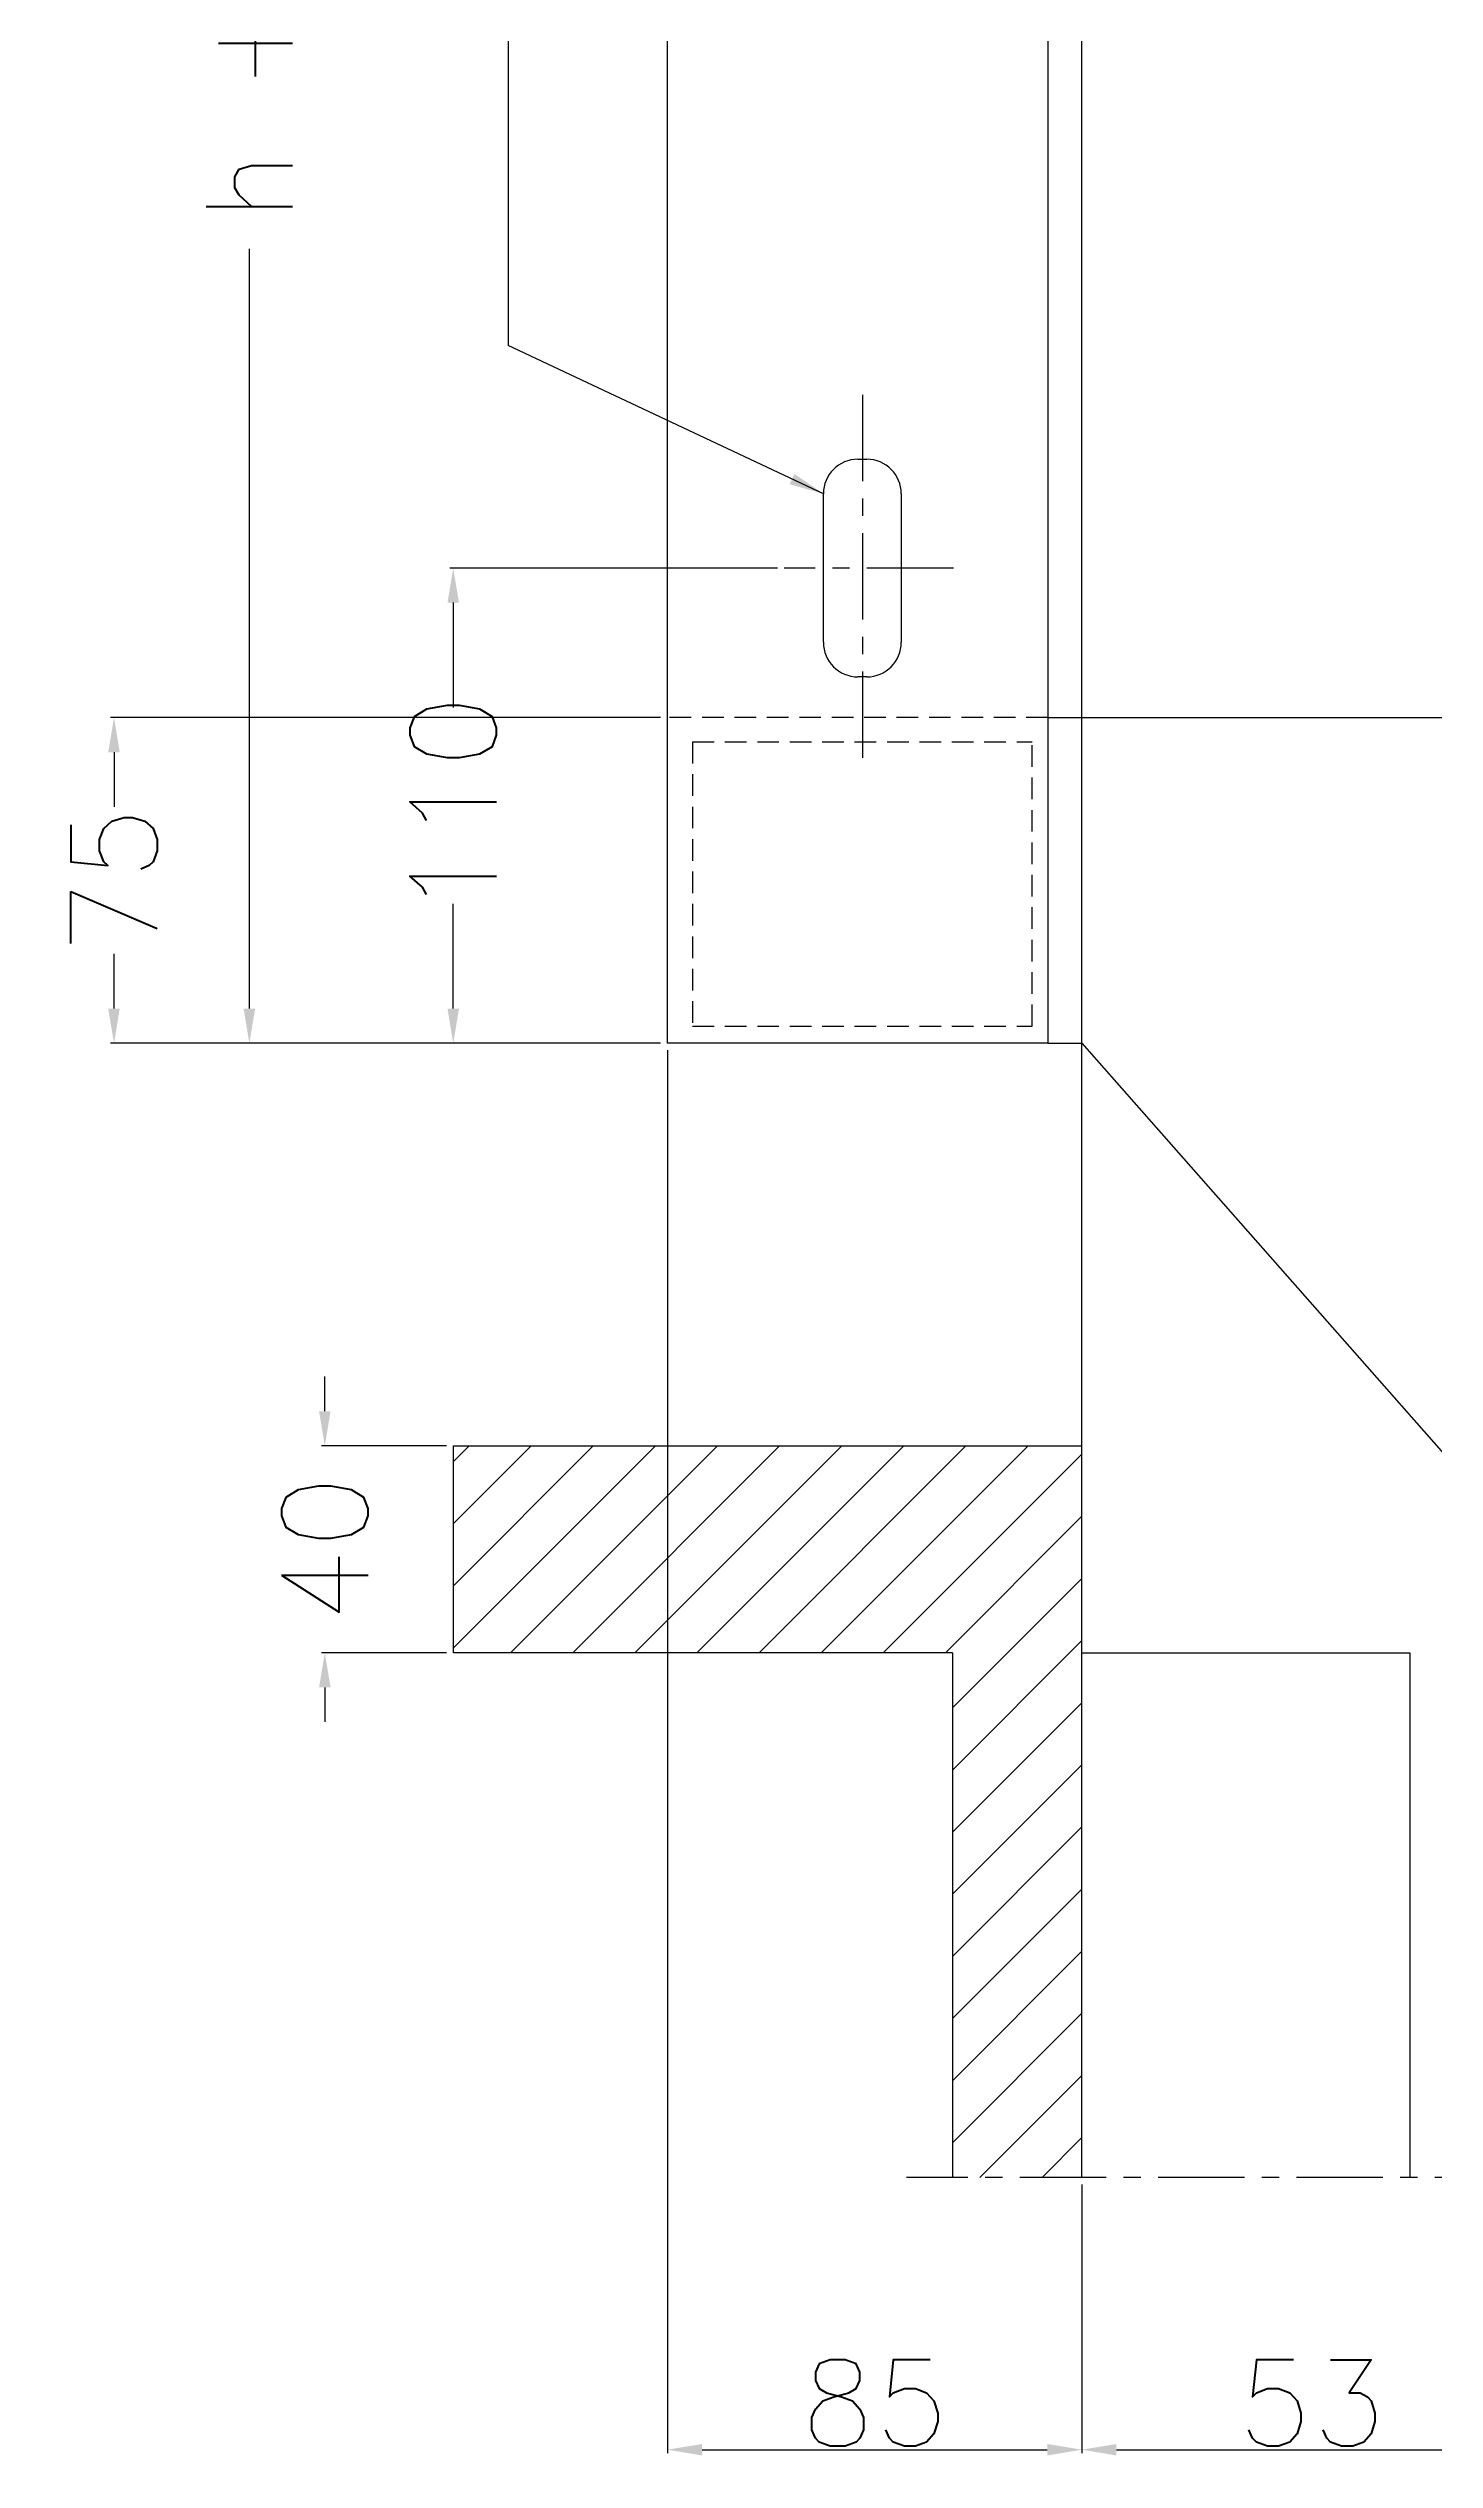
# Model space of a CAD drawing. Header units: metres. Extents: x 444 to 3227, y -3167 to -392.
# Drawn here: x 1412.6 to 1452.7, y -3076.7 to -3007 of the extents above; entities that cross this region are included whole.
import ezdxf

# ---------------------------------------------------------------- set-up
doc = ezdxf.new("R2010")
doc.units = ezdxf.units.M
doc.linetypes.add('CENTERX2', pattern=[4, 2.5, -0.5, 0.5, -0.5])
doc.linetypes.add('DASHED2', pattern=[0.375, 0.25, -0.125])
doc.layers.get('DEFPOINTS').update_dxf_attribs({"linetype": 'CONTINUOUS'})
doc.layers.add('BANGUNAN', color=7, linetype='CONTINUOUS')
doc.layers.add('DIMENSI', color=7, linetype='CONTINUOUS')
doc.styles.get("Standard").update_dxf_attribs({"font": 'Simplex.shx', "height": 2.5})
doc.dimstyles.new('Skala 50', dxfattribs={"dimtxt": 0.2, "dimasz": 1, "dimexe": 0.1, "dimexo": 0.2, "dimgap": 0.1, "dimtad": 3, "dimtih": 1, "dimtoh": 1, "dimlfac": 0.5, "dimzin": 0, "dimdsep": 46, "dimtxsty": 'Standard', "dimcen": 0.05, "dimclrd": 8, "dimclre": 8, "dimclrt": 10, "dimadec": 0, "dimazin": 0, "dimtfac": 1, "dimtofl": 0, "dimtmove": 0, "dimatfit": 3, "dimfxl": 1, "dimtolj": 1, "dimtzin": 0, "dimarcsym": 0})

# ---------------------------------------------------------------- blocks, each defined once
blk = doc.blocks.new('*D381')
at = {"layer": 'DEFPOINTS', "color": 0}
for p in [(1430.509, -2975.693), (1418.42, -3035.759), (1430.509, -3035.759)]:
    blk.add_point(p, dxfattribs=at)
at = {"layer": 'DIMENSI', "color": 8, "lineweight": -2}
for p, q in [((1430.309, -2975.693), (1418.32, -2975.693)), ((1418.42, -2976.693), (1418.42, -2998.662)), ((1418.42, -3034.759), (1418.42, -3012.791)), ((1430.309, -3035.759), (1418.32, -3035.759))]:
    blk.add_line(p, q, dxfattribs=at)
at = {"layer": 'DIMENSI', "color": 8}
for points in [[(1418.253, -2976.693), (1418.586, -2976.693), (1418.42, -2975.693)], [(1418.253, -3034.759), (1418.586, -3034.759), (1418.42, -3035.759)]]:
    blk.add_solid(points, dxfattribs=at)
at = {"layer": 'DIMENSI', "color": 10, "insert": (1418.42, -3005.726), "char_height": 2.5, "attachment_point": 5, "rotation": 90}
blk.add_mtext('\\A1;h + 75', dxfattribs=at)
blk = doc.blocks.new('*D382')
at = {"layer": 'DEFPOINTS', "color": 0}
for p in [(1433.886, -3022.022), (1424.314, -3035.759), (1430.509, -3035.759)]:
    blk.add_point(p, dxfattribs=at)
at = {"layer": 'DIMENSI', "color": 8, "lineweight": -2}
for p, q in [((1433.686, -3022.022), (1424.214, -3022.022)), ((1424.314, -3023.022), (1424.314, -3026.052)), ((1424.314, -3034.759), (1424.314, -3031.728)), ((1430.309, -3035.759), (1424.214, -3035.759))]:
    blk.add_line(p, q, dxfattribs=at)
at = {"layer": 'DIMENSI', "color": 8}
for points in [[(1424.148, -3023.022), (1424.481, -3023.022), (1424.314, -3022.022)], [(1424.148, -3034.759), (1424.481, -3034.759), (1424.314, -3035.759)]]:
    blk.add_solid(points, dxfattribs=at)
at = {"layer": 'DIMENSI', "color": 10, "insert": (1424.314, -3028.89), "char_height": 2.5, "attachment_point": 5, "rotation": 90}
blk.add_mtext('\\A1;110', dxfattribs=at)
blk = doc.blocks.new('*D383')
at = {"layer": 'DEFPOINTS', "color": 0}
for p in [(1424.317, -3047.397), (1420.601, -3053.379), (1424.317, -3053.379)]:
    blk.add_point(p, dxfattribs=at)
at = {"layer": 'DIMENSI', "color": 8, "lineweight": -2}
for p, q in [((1420.601, -3046.397), (1420.601, -3045.397)), ((1424.117, -3047.397), (1420.501, -3047.397)), ((1424.117, -3053.379), (1420.501, -3053.379)), ((1420.601, -3054.379), (1420.601, -3055.379))]:
    blk.add_line(p, q, dxfattribs=at)
at = {"layer": 'DIMENSI', "color": 8}
for points in [[(1420.434, -3046.397), (1420.768, -3046.397), (1420.601, -3047.397)], [(1420.434, -3054.379), (1420.768, -3054.379), (1420.601, -3053.379)]]:
    blk.add_solid(points, dxfattribs=at)
at = {"layer": 'DIMENSI', "color": 10, "insert": (1420.601, -3050.388), "char_height": 2.5, "attachment_point": 5, "rotation": 90}
blk.add_mtext('\\A1;40', dxfattribs=at)
blk = doc.blocks.new('*D384')
at = {"layer": 'DEFPOINTS', "color": 0}
for p in [(1430.509, -3035.759), (1442.49, -3068.548), (1442.49, -3076.418)]:
    blk.add_point(p, dxfattribs=at)
at = {"layer": 'DIMENSI', "color": 8, "lineweight": -2}
for p, q in [((1430.509, -3035.959), (1430.509, -3076.518)), ((1442.49, -3068.748), (1442.49, -3076.518)), ((1431.509, -3076.418), (1441.49, -3076.418))]:
    blk.add_line(p, q, dxfattribs=at)
at = {"layer": 'DIMENSI', "color": 8}
for points in [[(1431.509, -3076.252), (1431.509, -3076.585), (1430.509, -3076.418)], [(1441.49, -3076.252), (1441.49, -3076.585), (1442.49, -3076.418)]]:
    blk.add_solid(points, dxfattribs=at)
at = {"layer": 'DIMENSI', "color": 10, "insert": (1436.5, -3075.068), "char_height": 2.5, "attachment_point": 5}
blk.add_mtext('\\A1;85', dxfattribs=at)
blk = doc.blocks.new('*D385')
at = {"layer": 'DEFPOINTS', "color": 0}
for p in [(1455.794, -3051.858), (1442.49, -3068.548), (1455.794, -3076.418)]:
    blk.add_point(p, dxfattribs=at)
at = {"layer": 'DIMENSI', "color": 8, "lineweight": -2}
for p, q in [((1455.794, -3052.058), (1455.794, -3076.518)), ((1442.49, -3068.748), (1442.49, -3076.518)), ((1443.49, -3076.418), (1454.794, -3076.418))]:
    blk.add_line(p, q, dxfattribs=at)
at = {"layer": 'DIMENSI', "color": 8}
for points in [[(1443.49, -3076.252), (1443.49, -3076.585), (1442.49, -3076.418)], [(1454.794, -3076.252), (1454.794, -3076.585), (1455.794, -3076.418)]]:
    blk.add_solid(points, dxfattribs=at)
at = {"layer": 'DIMENSI', "color": 10, "insert": (1449.142, -3075.068), "char_height": 2.5, "attachment_point": 5}
blk.add_mtext('\\A1;53', dxfattribs=at)
blk = doc.blocks.new('*D391')
at = {"layer": 'DEFPOINTS', "color": 0}
for p in [(1430.509, -3026.345), (1414.506, -3035.759), (1430.509, -3035.759)]:
    blk.add_point(p, dxfattribs=at)
at = {"layer": 'DIMENSI', "color": 8, "lineweight": -2}
for p, q in [((1430.309, -3026.345), (1414.406, -3026.345)), ((1414.506, -3027.345), (1414.506, -3028.928)), ((1414.506, -3034.759), (1414.506, -3033.176)), ((1430.309, -3035.759), (1414.406, -3035.759))]:
    blk.add_line(p, q, dxfattribs=at)
at = {"layer": 'DIMENSI', "color": 8}
for points in [[(1414.339, -3027.345), (1414.672, -3027.345), (1414.506, -3026.345)], [(1414.339, -3034.759), (1414.672, -3034.759), (1414.506, -3035.759)]]:
    blk.add_solid(points, dxfattribs=at)
at = {"layer": 'DIMENSI', "color": 10, "insert": (1414.506, -3031.052), "char_height": 2.5, "attachment_point": 5, "rotation": 90}
blk.add_mtext('\\A1;75', dxfattribs=at)

msp = doc.modelspace()

# ---------------------------------------------------------------- hatches: boundary and pattern name
at = {"layer": 'BANGUNAN'}
h = msp.add_hatch(dxfattribs=at)
h.set_pattern_fill('ANSI31', color=1, scale=0.4, style=0)
h.paths.add_polyline_path([(1424.31721, -3047.39743), (1424.31721, -3053.37888), (1438.74575, -3053.37888), (1438.74575, -3068.54753), (1442.48987, -3068.54753), (1442.48987, -3047.39743)])

# ---------------------------------------------------------------- linework, layer by layer
at = {"layer": 'BANGUNAN', "color": 2, "linetype": 'CENTERX2'}
for p, q in [((1436.14279, -3017.01203), (1436.14279, -3027.50788)), ((1438.77502, -3022.0215), (1433.88565, -3022.0215)), ((1471.19527, -3068.54753), (1437.41908, -3068.54753))]:
    msp.add_line(p, q, dxfattribs=at)
at = {"layer": 'BANGUNAN', "color": 2, "linetype": 'DASHED2', "ltscale": 2.5}
for p, q in [((1441.5084, -3026.34459), (1430.50927, -3026.34459)), ((1431.23213, -3027.04577), (1431.23213, -3035.26676)), ((1431.23213, -3027.04577), (1441.05345, -3027.04577)), ((1441.05345, -3035.26676), (1441.05345, -3027.04577)), ((1431.23213, -3035.26676), (1441.05345, -3035.26676))]:
    msp.add_line(p, q, dxfattribs=at)
at = {"layer": 'DIMENSI', "color": 2}
for p, q in [((1430.50927, -3035.75922), (1430.50927, -2975.69332)), ((1441.5084, -2975.69332), (1441.5084, -3035.75922)), ((1442.48987, -3068.54753), (1442.48987, -2982.95651)), ((1436.0159, -3018.8759), (1436.26968, -3018.8759)), ((1435.0159, -3024.1671), (1435.0159, -3019.8759)), ((1437.26968, -3019.8759), (1437.26968, -3024.1671)), ((1436.26968, -3025.1671), (1436.0159, -3025.1671)), ((1441.5084, -3026.34459), (1455.79365, -3026.34459)), ((1441.5084, -3035.75922), (1430.50927, -3035.75922)), ((1441.5084, -3035.75922), (1442.48987, -3035.75922)), ((1442.48987, -3035.75922), (1455.79365, -3050.85793)), ((1424.31721, -3053.37888), (1424.31721, -3047.39743)), ((1424.31721, -3047.39743), (1442.48987, -3047.39743)), ((1438.74575, -3053.37888), (1424.31721, -3053.37888)), ((1438.74575, -3053.37888), (1438.74575, -3068.54753)), ((1442.48987, -3053.37888), (1451.97458, -3053.37888)), ((1451.97458, -3053.37888), (1451.97458, -3068.54753))]:
    msp.add_line(p, q, dxfattribs=at)
for centre, start, end in [((1436.0159, -3019.8759), 90, 180), ((1436.26968, -3019.8759), 0, 90), ((1436.0159, -3024.1671), 180, 270), ((1436.26968, -3024.1671), 270, 0)]:
    msp.add_arc(centre, 1, start, end, dxfattribs=at)

# ---------------------------------------------------------------- dimensions: what is measured, and where the dimension line sits
dim = msp.add_linear_dim(base=(1418.41958, -3035.75922), p1=(1430.50927, -2975.69332), p2=(1430.50927, -3035.75922), angle=90, text='h + 75', dimstyle='Skala 50', override={"dimtad": 3}, dxfattribs=at)
dim.commit()
dim.dimension.update_dxf_attribs({"geometry": '*D381', "text_midpoint": (1418.41958, -3005.72627), "text_rotation": 90})
for base, p1, p2, text, picture, middle in [((1424.31443, -3035.75922), (1433.88565, -3022.0215), (1430.50927, -3035.75922), '110', '*D382', (1424.31443, -3028.89036)), ((1414.50569, -3035.75922), (1430.50927, -3026.34459), (1430.50927, -3035.75922), '75', '*D391', (1414.50569, -3031.05191)), ((1420.6009, -3053.37888), (1424.31721, -3047.39743), (1424.31721, -3053.37888), '40', '*D383', (1420.6009, -3050.38815))]:
    dim = msp.add_linear_dim(base=base, p1=p1, p2=p2, angle=90, text=text, dimstyle='Skala 50', dxfattribs=at)
    dim.commit()
    dim.dimension.update_dxf_attribs({"geometry": picture, "text_midpoint": middle, "text_rotation": 90})
for base, p1, p2, text, picture, middle in [((1442.48987, -3076.41837), (1430.50927, -3035.75922), (1442.48987, -3068.54753), '85', '*D384', (1436.49957, -3075.06837)), ((1455.79365, -3076.41837), (1442.48987, -3068.54753), (1455.79365, -3051.85793), '53', '*D385', (1449.14176, -3075.06837))]:
    dim = msp.add_linear_dim(base=base, p1=p1, p2=p2, text=text, dimstyle='Skala 50', dxfattribs=at)
    dim.commit()
    dim.dimension.update_dxf_attribs({"geometry": picture, "text_midpoint": middle})

# ---------------------------------------------------------------- leaders
for points in [[(1434.88195, -2988.24772), (1425.9002, -2992.68882), (1425.9002, -3015.58771)], [(1435.0159, -3019.8759), (1425.9002, -3015.58771)]]:
    msp.add_leader(points, dimstyle='Skala 50', override={"dimgap": 0.1, "dimtad": 0}, dxfattribs=at)

doc.saveas('drawing.dxf')
